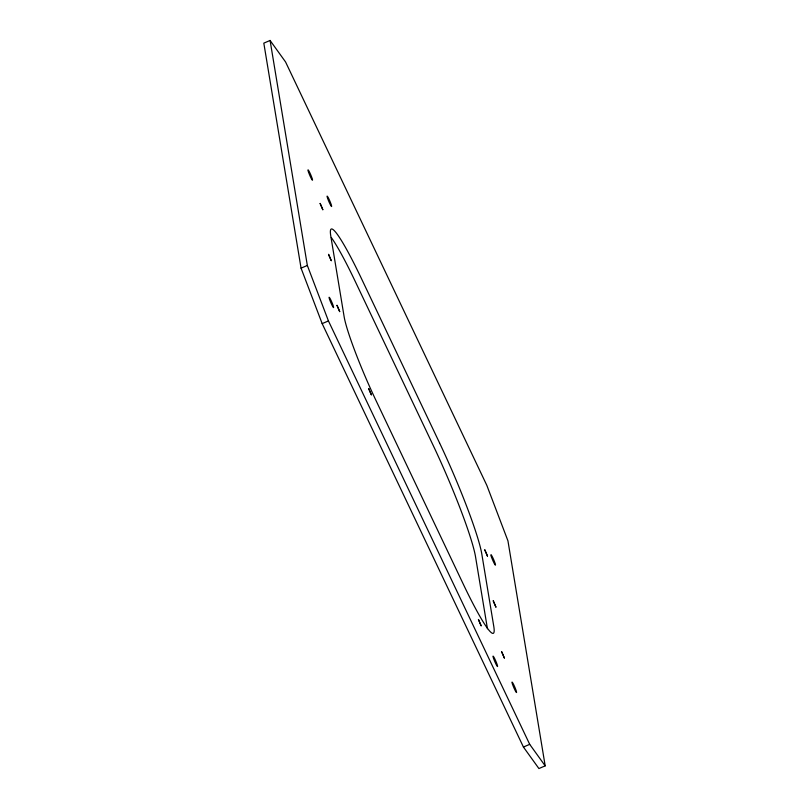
<?xml version="1.0" encoding="UTF-8"?>
<svg xmlns="http://www.w3.org/2000/svg" width="809" height="809" viewBox="0 0 809 809"><rect width="100%" height="100%" fill="white"/><g stroke="black" fill="none" stroke-linecap="round" stroke-linejoin="round"><path stroke-width="1.21" d="M270.085 40.45L263.815 43.15L301.059 268.153L322.164 323.62L523.433 747.041L538.915 768.55L545.185 765.85L507.941 540.847L486.836 485.38L285.567 61.959L270.085 40.45L307.339 265.453L328.444 320.93L529.703 744.341L545.185 765.85M301.059 268.153L307.339 265.453M322.164 323.62L328.444 320.93M523.433 747.041L529.703 744.341M487.443 628.735L475.5 556.562A91.498 8.848 66.8 0 0 433.28 445.617L355.525 282.028A91.498 8.848 66.8 0 0 331.296 237.533M320.142 203.453L322.821 209.703L320.142 203.453M328.575 254.39L331.255 260.65L328.575 254.39M337.009 305.337L339.689 311.596L337.009 305.337M368.671 388.553L371.351 394.802L368.671 388.553M484.813 549.877L487.483 556.137L484.813 549.877M493.247 600.824L495.917 607.084L493.247 600.824M478.453 619.502L481.122 625.761L478.453 619.502M501.681 651.771L504.351 658.02L501.681 651.771M439.56 442.917L361.805 279.327A91.498 8.848 66.8 0 0 330.83 236.309L344.179 316.966A68.623 6.634 66.8 0 0 375.841 400.172L462.748 583.016A91.498 8.848 66.8 0 0 493.723 626.035L481.78 553.872A91.498 8.848 66.8 0 0 439.56 442.917M512.491 684.212A5.724 0.556 66.8 0 0 516.455 692.544A5.724 0.556 66.8 0 0 513.948 685.193A5.724 0.556 66.8 0 0 512.491 684.212M491.407 556.845A5.724 0.556 66.8 0 0 495.371 565.178A5.724 0.556 66.8 0 0 492.863 557.826A5.724 0.556 66.8 0 0 491.407 556.845M329.536 299.279A5.724 0.556 66.8 0 0 333.49 307.612A5.724 0.556 66.8 0 0 330.982 300.27A5.724 0.556 66.8 0 0 329.536 299.279M308.451 171.923A5.724 0.556 66.8 0 0 312.405 180.255A5.724 0.556 66.8 0 0 309.898 172.904A5.724 0.556 66.8 0 0 308.451 171.923M327.564 198.205A5.724 0.556 66.8 0 0 331.528 206.538A5.724 0.556 66.8 0 0 329.02 199.196A5.724 0.556 66.8 0 0 327.564 198.205M493.5 658.213A5.724 0.556 66.8 0 0 497.464 666.555A5.724 0.556 66.8 0 0 494.956 659.204A5.724 0.556 66.8 0 0 493.5 658.213"/></g></svg>
